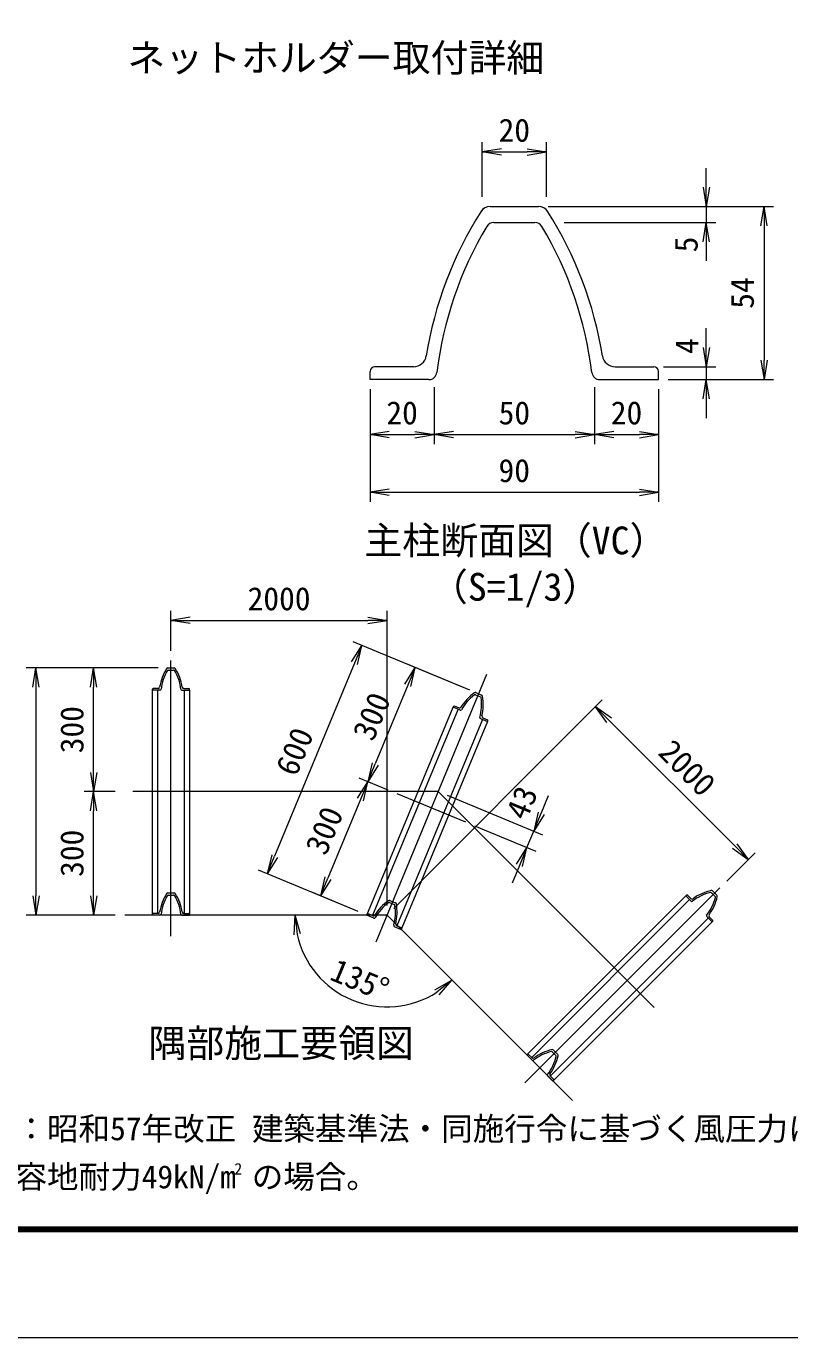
# Model space of a CAD drawing. Units: millimetres, scale not verified, with parts at other scales. Extents: x -14700 to 14700, y -10395 to 10395.
# Drawn here: x 981 to 6538, y -10395 to -847 of the extents above; entities that cross this region are included whole.
import ezdxf
from ezdxf.enums import TextEntityAlignment as Align

# ---------------------------------------------------------------- set-up
doc = ezdxf.new("R2010")
doc.units = ezdxf.units.MM
doc.header["$LTSCALE"] = 70
doc.linetypes.add('USER1', pattern=[50.8, 31.75, -6.35, 6.35, -6.35])
for name, color, linetype, lineweight in [('0-1_D-STR1', 1, 'Continuous', 18), ('0-2_D-BMK', 2, 'USER1', 13), ('0-8_D-STR-DIM', 7, 'Continuous', 9), ('0-9_0', 7, 'Continuous', 9), ('0-B_D-TTL', 7, 'Continuous', 9)]:
    doc.layers.add(name, color=color, linetype=linetype, lineweight=lineweight)
doc.layers.add('0-4_D-TTL-TXT', color=7, linetype='Continuous')
doc.styles.add('ＭＳ ゴシック', font='')
doc.styles.get('ＭＳ ゴシック').set_extended_font_data('MS Gothic')

# ---------------------------------------------------------------- blocks, each defined once
blk = doc.blocks.new('_Open')
at = {"layer": '0-9_0'}
blk.add_line((-70, 11.67), (0, 0), dxfattribs=at)
blk.add_lwpolyline([(-70, -11.67), (0, 0), (-70, 0)], dxfattribs=at)

msp = doc.modelspace()

# ---------------------------------------------------------------- linework, layer by layer
at = {"layer": '0-1_D-STR1'}
for p, q in [((4358.3, -2159.42), (4708.57, -2159.42)), ((4383.12, -2276.09), (4683.76, -2276.09)), ((3800.19, -3326.09), (3518.44, -3326.09)), ((5266.69, -3326.09), (5548.44, -3326.09)), ((3483.44, -3419.42), (3483.44, -3361.09)), ((3483.44, -3419.42), (3483.44, -3361.09)), ((3911.7, -3419.42), (3483.44, -3419.42)), ((5155.18, -3419.42), (5583.44, -3419.42)), ((5583.44, -3419.42), (5583.44, -3361.09)), ((2011.9, -5518.89), (2056.93, -5518.89)), ((2015.09, -5533.89), (2053.74, -5533.89)), ((1899.41, -5680.89), (1899.41, -5673.39)), ((1899.41, -5680.89), (1899.41, -5673.39)), ((1954.48, -5680.89), (1899.41, -5680.89)), ((1899.41, -7318.89), (1899.41, -5680.89)), ((1940.14, -5668.89), (1903.91, -5668.89)), ((1938.41, -7306.89), (1938.41, -5680.89)), ((2114.35, -5680.89), (2169.41, -5680.89)), ((2128.69, -5668.89), (2164.91, -5668.89)), ((2130.41, -5680.89), (2130.41, -7306.89)), ((2169.41, -5680.89), (2169.41, -5673.39)), ((2169.41, -5680.89), (2169.41, -7318.89)), ((4250.98, -5713.8), (4286.69, -5728.59)), ((4253.77, -5698.72), (4295.38, -5715.95)), ((3461.02, -7318.66), (4087.85, -5805.34)), ((3501.64, -7322.49), (4123.88, -5820.27)), ((4087.85, -5805.34), (4090.72, -5798.41)), ((4087.85, -5805.34), (4090.72, -5798.41)), ((4138.72, -5826.41), (4087.85, -5805.34)), ((4130.07, -5809.84), (4096.6, -5795.98)), ((4301.27, -5893.74), (3679.03, -7395.97)), ((4337.3, -5908.67), (3710.47, -7421.98)), ((4286.43, -5887.59), (4337.3, -5908.67)), ((4304.27, -5881.99), (4337.74, -5895.86)), ((4337.3, -5908.67), (4340.17, -5901.74)), ((2011.9, -7156.89), (2056.93, -7156.89)), ((5967.58, -7155.06), (5994.91, -7182.39)), ((5975.93, -7142.19), (6007.78, -7174.04)), ((2015.09, -7171.89), (2053.74, -7171.89)), ((3624.14, -7227.11), (3659.85, -7241.9)), ((3626.93, -7212.03), (3668.54, -7229.27)), ((4623.6, -8335.45), (5781.84, -7177.21)), ((4659.66, -8354.54), (5809.42, -7204.78)), ((5781.84, -7177.21), (5787.15, -7171.9)), ((5781.84, -7177.21), (5787.15, -7171.9)), ((5820.78, -7216.14), (5781.84, -7177.21)), ((5819.12, -7197.52), (5793.51, -7171.9)), ((1899.41, -7318.89), (1899.41, -7311.39)), ((1899.41, -7318.89), (1899.41, -7311.39)), ((1954.48, -7318.89), (1899.41, -7318.89)), ((1940.14, -7306.89), (1903.91, -7306.89)), ((2114.35, -7318.89), (2169.41, -7318.89)), ((2128.69, -7306.89), (2164.91, -7306.89)), ((2169.41, -7318.89), (2169.41, -7311.39)), ((3461.02, -7318.66), (3463.89, -7311.73)), ((3461.02, -7318.66), (3463.89, -7311.73)), ((3511.89, -7339.73), (3461.02, -7318.66)), ((3503.23, -7323.15), (3469.77, -7309.29)), ((5945.18, -7340.55), (4795.43, -8490.31)), ((5933.83, -7329.19), (5972.76, -7368.13)), ((5952.45, -7330.84), (5978.06, -7356.46)), ((3659.6, -7400.91), (3710.47, -7421.98)), ((3677.43, -7395.31), (3710.9, -7409.17)), ((3710.47, -7421.98), (3713.34, -7415.05)), ((5972.76, -7368.13), (4814.52, -8526.37)), ((5972.76, -7368.13), (5978.06, -7362.82)), ((4817.69, -8300.43), (4849.53, -8332.28)), ((4623.6, -8335.45), (4628.9, -8330.15)), ((4623.6, -8335.45), (4628.9, -8330.15)), ((4662.54, -8374.38), (4623.6, -8335.45)), ((4660.88, -8355.76), (4635.27, -8330.15)), ((4809.34, -8313.3), (4836.67, -8340.63)), ((4775.59, -8487.43), (4814.52, -8526.37)), ((4794.21, -8489.09), (4819.82, -8514.7)), ((4814.52, -8526.37), (4819.82, -8521.06))]:
    msp.add_line(p, q, dxfattribs=at)
for centre, radius, start, end in [((4358.3, -2241.09), 81.67, 90, 147.73028), ((4708.57, -2241.09), 81.67, 32.26972, 90), ((6656.77, -3692.42), 2800, 147.73028, 170.85863), ((4383.12, -2334.42), 58.33, 90, 149.15113), ((4683.76, -2334.42), 58.33, 30.84887, 90), ((2410.11, -3692.42), 2800, 9.14137, 32.26972), ((6656.77, -3692.42), 2706.66, 149.15113, 173.11764), ((2410.11, -3692.42), 2706.66, 6.88236, 30.84887), ((3518.44, -3361.09), 35, 90, 180), ((3800.19, -3232.75), 93.33, 270, 350.85863), ((5266.69, -3232.75), 93.33, 189.14137, 270), ((5548.44, -3361.09), 35, 0, 90), ((3911.7, -3361.09), 58.33, 270, 353.11764), ((5155.18, -3361.09), 58.33, 186.88236, 270), ((2307.41, -5715.99), 360, 147.73028, 170.85863), ((2307.41, -5715.99), 348, 149.15113, 173.11764), ((2011.9, -5529.39), 10.5, 90, 147.73028), ((2015.09, -5541.39), 7.5, 90, 149.15113), ((2053.74, -5541.39), 7.5, 30.84887, 90), ((2056.93, -5529.39), 10.5, 32.26972, 90), ((1761.41, -5715.99), 348, 6.88236, 30.84887), ((1761.41, -5715.99), 360, 9.14137, 32.26972), ((1903.91, -5673.39), 4.5, 90, 180), ((1940.14, -5656.89), 12, 270, 350.85863), ((1954.48, -5673.39), 7.5, 270, 353.11764), ((2114.35, -5673.39), 7.5, 186.88236, 270), ((2128.69, -5656.89), 12, 189.14137, 270), ((2164.91, -5673.39), 4.5, 0, 90), ((4451.36, -5993.9), 360, 125.23028, 148.35863), ((4451.36, -5993.9), 348, 126.65113, 150.61764), ((4248.11, -5720.73), 7.5, 67.5, 126.65113), ((4249.75, -5708.42), 10.5, 67.5, 125.23028), ((4291.36, -5725.65), 10.5, 9.76972, 67.5), ((3946.93, -5784.96), 360, 346.64137, 9.76972), ((4094.88, -5800.13), 4.5, 67.5, 157.5), ((4134.66, -5798.75), 12, 247.5, 328.35863), ((4141.59, -5819.48), 7.5, 247.5, 330.61764), ((3946.93, -5784.96), 348, 344.38236, 8.34887), ((4283.82, -5735.52), 7.5, 8.34887, 67.5), ((4289.3, -5880.67), 7.5, 164.38236, 247.5), ((4308.86, -5870.91), 12, 166.64137, 247.5), ((4336.01, -5900.01), 4.5, 337.5, 67.5), ((2011.9, -7167.39), 10.5, 90, 147.73028), ((2056.93, -7167.39), 10.5, 32.26972, 90), ((6045.52, -7490.53), 348, 104.15113, 128.11764), ((6045.52, -7490.53), 360, 102.73028, 125.85863), ((5962.28, -7160.36), 7.5, 45, 104.15113), ((5968.51, -7149.62), 10.5, 45, 102.73028), ((2307.41, -7353.99), 360, 147.73028, 170.85863), ((2307.41, -7353.99), 348, 149.15113, 173.11764), ((2015.09, -7179.39), 7.5, 90, 149.15113), ((2053.74, -7179.39), 7.5, 30.84887, 90), ((1761.41, -7353.99), 348, 6.88236, 30.84887), ((1761.41, -7353.99), 360, 9.14137, 32.26972), ((3824.53, -7507.22), 360, 125.23028, 148.35863), ((3824.53, -7507.22), 348, 126.65113, 150.61764), ((3621.27, -7234.04), 7.5, 67.5, 126.65113), ((3622.91, -7221.73), 10.5, 67.5, 125.23028), ((3320.09, -7298.27), 348, 344.38236, 8.34887), ((3656.98, -7248.83), 7.5, 8.34887, 67.5), ((3664.52, -7238.97), 10.5, 9.76972, 67.5), ((3320.09, -7298.27), 360, 346.64137, 9.76972), ((5790.33, -7175.09), 4.5, 45, 135), ((5827.61, -7189.03), 12, 225, 305.85863), ((5826.08, -7210.84), 7.5, 225, 308.11764), ((5659.44, -7104.45), 348, 321.88236, 345.84887), ((5659.44, -7104.45), 360, 324.14137, 347.26972), ((5989.61, -7187.69), 7.5, 345.84887, 45), ((6000.35, -7181.46), 10.5, 347.26972, 45), ((1903.91, -7311.39), 4.5, 90, 180), ((1940.14, -7294.89), 12, 270, 350.85863), ((1954.48, -7311.39), 7.5, 270, 353.11764), ((2114.35, -7311.39), 7.5, 186.88236, 270), ((2128.69, -7294.89), 12, 189.14137, 270), ((2164.91, -7311.39), 4.5, 0, 90), ((3468.05, -7313.45), 4.5, 67.5, 157.5), ((3507.83, -7312.07), 12, 247.5, 328.35863), ((3514.76, -7332.8), 7.5, 247.5, 330.61764), ((5939.13, -7323.89), 7.5, 141.88236, 225), ((5960.93, -7322.36), 12, 144.14137, 225), ((3662.47, -7393.98), 7.5, 164.38236, 247.5), ((3682.03, -7384.22), 12, 166.64137, 247.5), ((3709.18, -7413.33), 4.5, 337.5, 67.5), ((5974.88, -7359.64), 4.5, 315, 45), ((4887.28, -8648.77), 360, 102.73028, 125.85863), ((4810.26, -8307.86), 10.5, 45, 102.73028), ((4632.09, -8333.33), 4.5, 45, 135), ((4669.37, -8347.27), 12, 225, 305.85863), ((4667.84, -8369.08), 7.5, 225, 308.11764), ((4887.28, -8648.77), 348, 104.15113, 128.11764), ((4501.2, -8262.69), 348, 321.88236, 345.84887), ((4501.2, -8262.69), 360, 324.14137, 347.26972), ((4804.04, -8318.6), 7.5, 45, 104.15113), ((4831.37, -8345.93), 7.5, 345.84887, 45), ((4842.11, -8339.7), 10.5, 347.26972, 45), ((4780.89, -8482.13), 7.5, 141.88236, 225), ((4802.69, -8480.6), 12, 144.14137, 225), ((4816.64, -8517.88), 4.5, 315, 45)]:
    msp.add_arc(centre, radius, start, end, dxfattribs=at)
at = {"layer": '0-2_D-BMK'}
for p, q in [((2034.41, -7472.64), (2034.41, -5465.14)), ((3526.9, -7512.36), (4333.41, -5565.29)), ((3979.84, -6418.89), (1699.41, -6418.89)), ((4179.6, -6642.15), (3680.71, -6435.5)), ((3979.84, -6418.89), (5592.34, -8031.39)), ((4610.34, -8539.63), (6029.86, -7120.11)), ((3607.04, -7318.89), (1699.41, -7318.89)), ((3607.04, -7318.89), (4955.94, -8667.79))]:
    msp.add_line(p, q, dxfattribs=at)
at = {"layer": '0-8_D-STR-DIM'}
for p, q in [((4300.1, -2089.42), (4300.1, -1692.39)), ((4766.77, -2089.42), (4766.77, -1692.39)), ((4440.1, -1762.39), (4626.77, -1762.39)), ((5930.8, -2019.42), (5930.8, -1879.42)), ((4778.57, -2159.42), (6420.8, -2159.42)), ((4778.57, -2159.42), (6000.8, -2159.42)), ((5930.8, -2159.42), (5930.8, -2276.09)), ((4895.47, -2276.09), (6000.8, -2276.09)), ((6350.8, -2299.42), (6350.8, -3279.42)), ((5930.8, -2416.09), (5930.8, -2556.09)), ((5930.8, -3186.09), (5930.8, -3046.09)), ((5618.44, -3326.09), (6000.8, -3326.09)), ((5930.8, -3326.09), (5930.8, -3419.42)), ((5653.44, -3419.42), (6420.8, -3419.42)), ((5653.44, -3419.42), (6000.8, -3419.42)), ((3483.44, -3489.42), (3483.44, -4309.99)), ((3483.44, -3489.42), (3483.44, -3889.99)), ((3950.11, -3474.99), (3950.11, -3889.99)), ((3950.11, -3474.99), (3950.11, -3889.99)), ((5116.77, -3474.99), (5116.77, -3889.99)), ((5116.77, -3474.99), (5116.77, -3889.99)), ((5583.44, -3489.42), (5583.44, -4309.99)), ((5583.44, -3489.42), (5583.44, -3889.99)), ((5930.8, -3559.42), (5930.8, -3699.42)), ((3623.44, -3819.99), (3810.11, -3819.99)), ((4090.11, -3819.99), (4976.77, -3819.99)), ((5256.77, -3819.99), (5443.44, -3819.99)), ((3623.44, -4239.99), (5443.44, -4239.99)), ((2034.41, -5395.14), (2034.41, -5103.06)), ((3607.04, -7248.89), (3607.04, -5103.06)), ((2174.41, -5173.06), (3467.04, -5173.06)), ((4209.9, -5680.55), (3359.53, -5328.31)), ((1941.9, -5518.89), (981.63, -5518.89)), ((1941.9, -5518.89), (1401.63, -5518.89)), ((3370.63, -5484.44), (2788.95, -6888.74)), ((4209.9, -5680.55), (3747.56, -5489.04)), ((1051.63, -5658.89), (1051.63, -7178.89)), ((1471.63, -6278.89), (1471.63, -5658.89)), ((3758.66, -5645.17), (3521.39, -6217.98)), ((3656.54, -7269.39), (5173.87, -5752.06)), ((6137.4, -6814.58), (5223.37, -5900.55)), ((3616.04, -6408.71), (3403.15, -6320.53)), ((3616.04, -6408.71), (3403.15, -6320.53)), ((1629.41, -6418.89), (1401.63, -6418.89)), ((1629.41, -6418.89), (1401.63, -6418.89)), ((3414.24, -6476.66), (3176.98, -7049.47)), ((4044.51, -6445.68), (4739.1, -6733.39)), ((4728.01, -6577.26), (4781.58, -6447.92)), ((1471.63, -7178.89), (1471.63, -6558.89)), ((4244.28, -6668.94), (4689.42, -6853.33)), ((4624.75, -6826.54), (4674.43, -6706.6)), ((6079.36, -7070.61), (6285.89, -6864.08)), ((4571.18, -6955.88), (4517.6, -7085.22)), ((3396.91, -7292.1), (2670.7, -6991.3)), ((3396.91, -7292.1), (3058.73, -7152.02)), ((1629.41, -7318.89), (981.63, -7318.89)), ((1629.41, -7318.89), (1401.63, -7318.89))]:
    msp.add_line(p, q, dxfattribs=at)
msp.add_arc((3607.04, -7318.89), 667.93, 192.03146, 302.96854, dxfattribs=at)
at = {"layer": '0-B_D-TTL', "color": 2, "lineweight": 18}
msp.add_lwpolyline([(-14700, 10395), (14700, 10395), (14700, -10395), (-14700, -10395)], close=True, dxfattribs=at)
at = {"layer": '0-B_D-TTL'}
for points in [[(-13755, 9625), (13755, 9625), (13755, -9625), (-13755, -9625)], [(-13746.25, 9616.25), (13746.25, 9616.25), (13746.25, -9616.25), (-13746.25, -9616.25)], [(-13737.5, 9607.5), (13737.5, 9607.5), (13737.5, -9607.5), (-13737.5, -9607.5)], [(-13728.75, 9598.75), (13728.75, 9598.75), (13728.75, -9598.75), (-13728.75, -9598.75)], [(-13720, 9590), (13720, 9590), (13720, -9590), (-13720, -9590)]]:
    msp.add_lwpolyline(points, close=True, dxfattribs=at)

# ---------------------------------------------------------------- block references
at = {"layer": '0-8_D-STR-DIM', "xscale": 2, "yscale": 2}
for p, rotation in [((4300.1, -1762.39), 180), ((5930.8, -2159.42), 270), ((6350.8, -2159.42), 90), ((5930.8, -2276.09), 90), ((5930.8, -3326.09), 270), ((6350.8, -3419.42), 270), ((5930.8, -3419.42), 90), ((3483.44, -3819.99), 180), ((3950.11, -3819.99), 180), ((5116.77, -3819.99), 180), ((3483.44, -4239.99), 180), ((2034.41, -5173.06), 180), ((3424.2, -5355.1), 67.5), ((1051.63, -5518.89), 90), ((1471.63, -5518.89), 90), ((3812.23, -5515.83), 67.5), ((5124.38, -5801.56), 135), ((1471.63, -6418.89), 270), ((3467.82, -6347.32), 247.5), ((3467.82, -6347.32), 67.5), ((1471.63, -6418.89), 90), ((4674.43, -6706.6), 247.5), ((4624.75, -6826.54), 67.5), ((6236.39, -6913.58), 315), ((2735.37, -7018.08), 247.5), ((3123.4, -7178.81), 247.5), ((1051.63, -7318.89), 270), ((1471.63, -7318.89), 270), ((2939.11, -7318.89), 96.01573), ((4079.34, -7791.19), 38.98427)]:
    msp.add_blockref('_Open', p, dxfattribs=dict(at, rotation=rotation))
for p in [(4766.77, -1762.39), (3950.11, -3819.99), (5116.77, -3819.99), (5583.44, -3819.99), (5583.44, -4239.99), (3607.04, -5173.06)]:
    msp.add_blockref('_Open', p, dxfattribs=at)

# ---------------------------------------------------------------- texts
at = {"layer": '0-4_D-TTL-TXT', "style": 'ＭＳ ゴシック'}
for s, height, p in [('ネットホルダー取付詳細', 202.2, (1717.08, -1238.4)), ('主柱断面図（VC）', 202.2, (3441.86, -4752.32)), ('（S=1/3）', 202.2, (3919.42, -5090.05)), ('隅部施工要領図', 202.2, (1870.73, -8412.48)), ('（設計条件）風荷重：昭和57年改正 建築基準法・同施行令に基づく風圧力に準拠。', 168.3, (-1163.57, -9007.61)), ('（基礎条件）長期許容地耐力49kN/m の場合。', 168.3, (-1163.57, -9357.61)), ('2', 84.16, (2495.58, -9232.27))]:
    msp.add_text(s, height=height, dxfattribs=at).set_placement(p, align=Align.BOTTOM_LEFT)
at = {"layer": '0-8_D-STR-DIM', "style": 'ＭＳ ゴシック'}
for s, p in [('20', (4418.81, -1738.77)), ('20', (3602.15, -3796.37)), ('50', (4419.25, -3796.37)), ('20', (5235.48, -3796.37)), ('90', (4418.38, -4216.37)), ('2000', (2592.35, -5149.44))]:
    msp.add_text(s, height=168.3, dxfattribs=at).set_placement(p, align=Align.BOTTOM_LEFT)
for s, rotation, p in [('5', 90, (5918.37, -2493.24)), ('54', 90, (6327.18, -2904.05)), ('4', 90, (5924.32, -3233.3)), ('300', 67.5, (3552.74, -6080.58)), ('300', 90, (1448.01, -6139.95)), ('600', 67.5, (2992, -6336.81)), ('2000', 315, (5535.6, -6179.38)), ('43', 67.5, (4667.61, -6656.59)), ('300', 67.5, (3208.33, -6912.07)), ('300', 90, (1448.01, -7039.95)), ('135°', 337.5, (3160.96, -7831.52))]:
    msp.add_text(s, height=168.3, rotation=rotation, dxfattribs=at).set_placement(p, align=Align.BOTTOM_LEFT)

doc.saveas('drawing.dxf')
